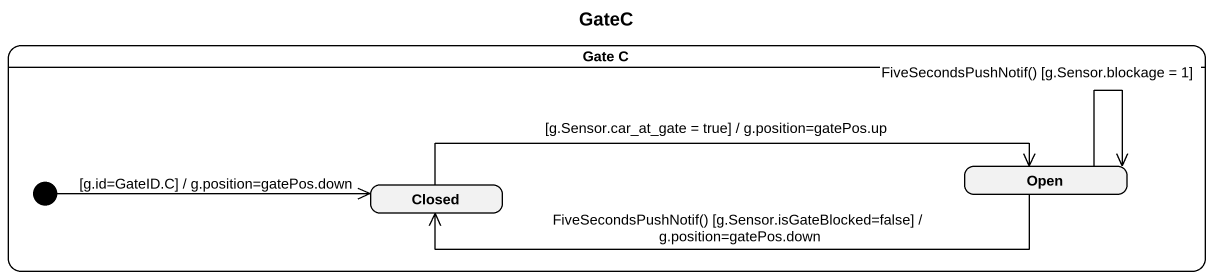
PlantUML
@startuml
title GateC
hide empty description
state "Gate C" as Gate_C {
  state Closed
  state Open
  [*] -right-> Closed : [g.id=GateID.C] / g.position=gatePos.down
}
Closed -right-> Open : [g.Sensor.car_at_gate = true] / g.position=gatePos.up
Open -left-> Closed : FiveSecondsPushNotif() [g.Sensor.isGateBlocked=false] / g.position=gatePos.down
Open --> Open : FiveSecondsPushNotif() [g.Sensor.blockage = 1]
@enduml
